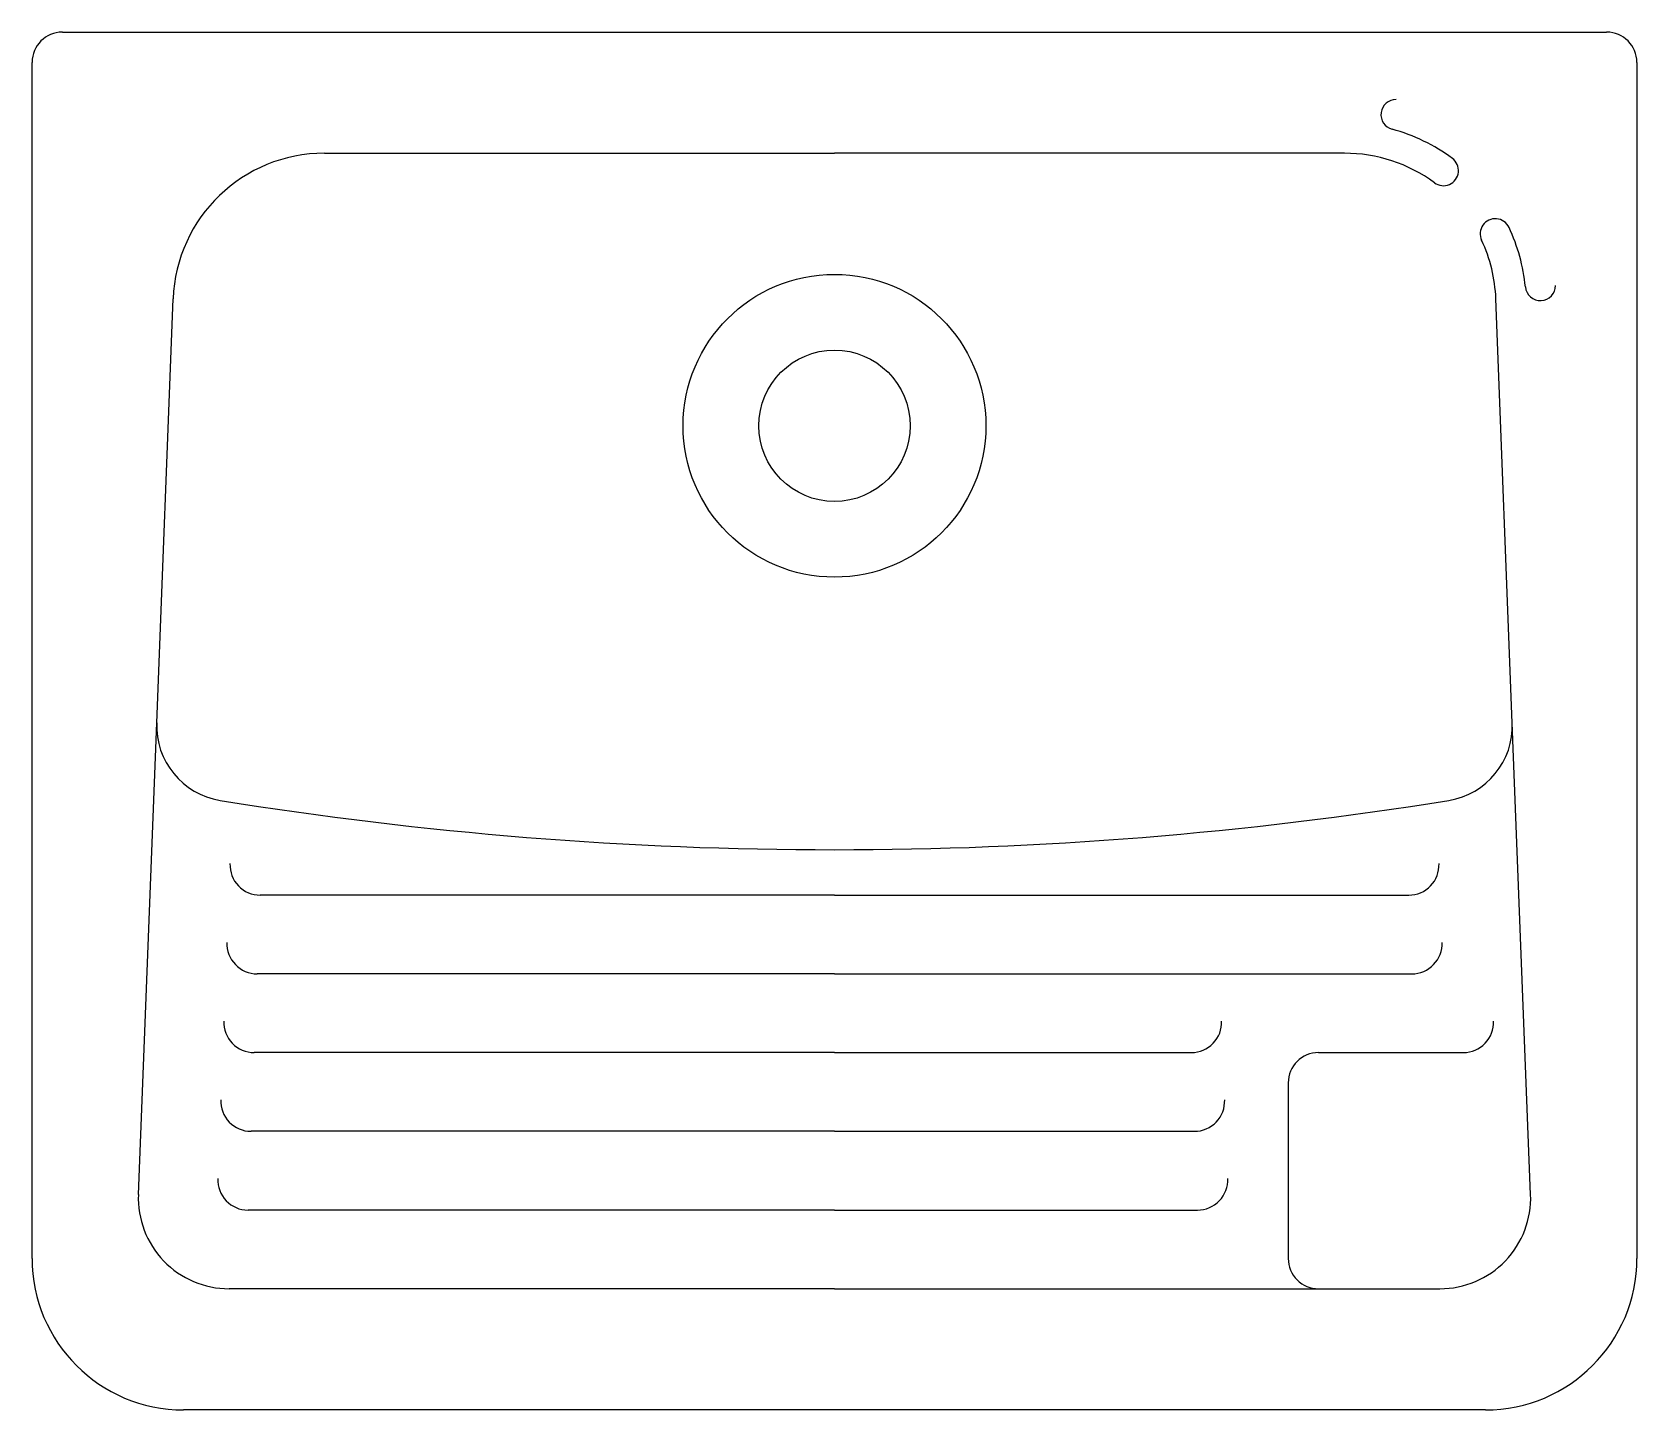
# Model space of a CAD drawing. Extents: x 236.207 to 236.737, y 106.73 to 107.185.
import ezdxf

# ---------------------------------------------------------------- set-up
doc = ezdxf.new("R2010")
doc.units = 0
doc.header["$MEASUREMENT"] = 0
doc.layers.add('01', color=1, linetype='CONTINUOUS')

msp = doc.modelspace()

# ---------------------------------------------------------------- linework, layer by layer
at = {"layer": '01'}
for p, q in [((236.2169170169438, 107.1853689919026), (236.7269170169439, 107.1853689919026)), ((236.2069170169438, 106.7803689919026), (236.2069170169438, 107.1753689919026)), ((236.7369170169439, 107.1753689919026), (236.7369170169439, 106.7803689919026)), ((236.3034590463693, 107.1453689919026), (236.4719170169438, 107.1453689919026)), ((236.6403749875184, 107.1453689919026), (236.4719170169438, 107.1453689919026)), ((236.2480584659011, 106.9572956206939), (236.2534967189336, 107.0973095684174)), ((236.6957755679865, 106.9572956206939), (236.6903373149541, 107.0973095684174)), ((236.2420085350121, 106.8015333378115), (236.2480584659011, 106.9572956206939)), ((236.7018254988756, 106.8015333378115), (236.6957755679865, 106.9572956206939)), ((236.4719170169438, 106.9003689919026), (236.2822629430335, 106.9003689919026)), ((236.4719170169438, 106.9003689919026), (236.6615710908542, 106.9003689919026)), ((236.4719170169438, 106.8743689919026), (236.281253082365, 106.8743689919026)), ((236.4719170169438, 106.8743689919026), (236.6625809515227, 106.8743689919026)), ((236.4719170169438, 106.8483689919026), (236.2802432216965, 106.8483689919026)), ((236.4719170169438, 106.8483689919026), (236.5897815013778, 106.8483689919026)), ((236.6317570465727, 106.8483689919026), (236.6796028765016, 106.8483689919026)), ((236.6217570465727, 106.8383689919027), (236.6217570465727, 106.7803689919026)), ((236.4719170169438, 106.8223689919026), (236.279233361028, 106.8223689919026)), ((236.4719170169438, 106.8223689919026), (236.5907913620463, 106.8223689919026)), ((236.4719170169438, 106.7963689919027), (236.2782235003596, 106.7963689919027)), ((236.4719170169438, 106.7963689919027), (236.5918012227148, 106.7963689919027)), ((236.4719170169438, 106.7703689919026), (236.2719859314735, 106.7703689919026)), ((236.4719170169438, 106.7703689919026), (236.6317570465727, 106.7703689919026)), ((236.6317570465727, 106.7703689919026), (236.6718481024142, 106.7703689919026)), ((236.6869170169439, 106.7303689919026), (236.2569170169438, 106.7303689919026))]:
    msp.add_line(p, q, dxfattribs=at)
for radius in [0.05, 0.025]:
    msp.add_circle((236.4719170169438, 107.0553689919026), radius, dxfattribs=at)
for centre, radius, start, end in [((236.2169170169438, 107.1753689919026), 0.01, 90, 180), ((236.7269170169439, 107.1753689919026), 0.01, 0, 90), ((236.6573822056797, 107.1581045841164), 0.005000000000000001, 90, 254.8320392228031), ((236.6403749875184, 107.0953689919026), 0.06, 53.61972181040161, 74.83203922280305), ((236.3034590463693, 107.0953689919026), 0.05, 90, 177.7757044568384), ((236.6403749875184, 107.0953689919026), 0.05, 53.61972181040149, 90), ((236.672997786438, 107.139649382491), 0.005000000000000001, 233.6197218104017, 53.61972181040208), ((236.690163541622, 107.1187377719366), 0.005000000000000001, 25.14350537676746, 205.1435053767675), ((236.6403749875184, 107.0953689919026), 0.06, 5.599642738472603, 25.1435053767672), ((236.6403749875184, 107.0953689919026), 0.05, 2.224295543161618, 25.1435053767671), ((236.7050648080664, 107.1017114770209), 0.005000000000000001, 185.5996427384729, 0), ((236.273039629619, 106.9563253324365), 0.025, 177.7757044568384, 260.8257360680123), ((236.6707944042687, 106.9563253324365), 0.025, 279.1742639319874, 2.224295543161583), ((236.4719170169438, 108.1877358272945), 1.272366835391944, 260.8257360680123, 279.1742639319877), ((236.2822629430335, 106.9103689919026), 0.01, 177.7757044568384, 270), ((236.6615710908542, 106.9103689919026), 0.01, 270.0000000000001, 2.224295543161592), ((236.281253082365, 106.8843689919026), 0.01, 177.7757044568384, 270), ((236.6625809515227, 106.8843689919026), 0.01, 270, 2.224295543161592), ((236.2802432216965, 106.8583689919026), 0.01, 177.7757044568384, 270), ((236.5897815013778, 106.8583689919026), 0.01, 270, 2.224295543161592), ((236.6796028765016, 106.8583689919026), 0.01, 270.0000000000001, 2.224295543161592), ((236.6317570465727, 106.8383689919027), 0.01, 90.00000000000004, 180), ((236.279233361028, 106.8323689919026), 0.01, 177.7757044568384, 270), ((236.5907913620463, 106.8323689919026), 0.01, 270, 2.224295543161592), ((236.2782235003596, 106.8063689919026), 0.01, 177.7757044568384, 270), ((236.5918012227148, 106.8063689919026), 0.01, 270, 2.224295543161592), ((236.2719859314735, 106.8003689919026), 0.03, 177.7757044568384, 270), ((236.6718481024142, 106.8003689919026), 0.03, 270, 2.224295543161618), ((236.2569170169438, 106.7803689919026), 0.05, 180, 270), ((236.6317570465727, 106.7803689919026), 0.01, 180, 270.0000000000001), ((236.6869170169439, 106.7803689919026), 0.05, 270, 1.272221872585407e-14)]:
    msp.add_arc(centre, radius, start, end, dxfattribs=at)

doc.saveas('drawing.dxf')
